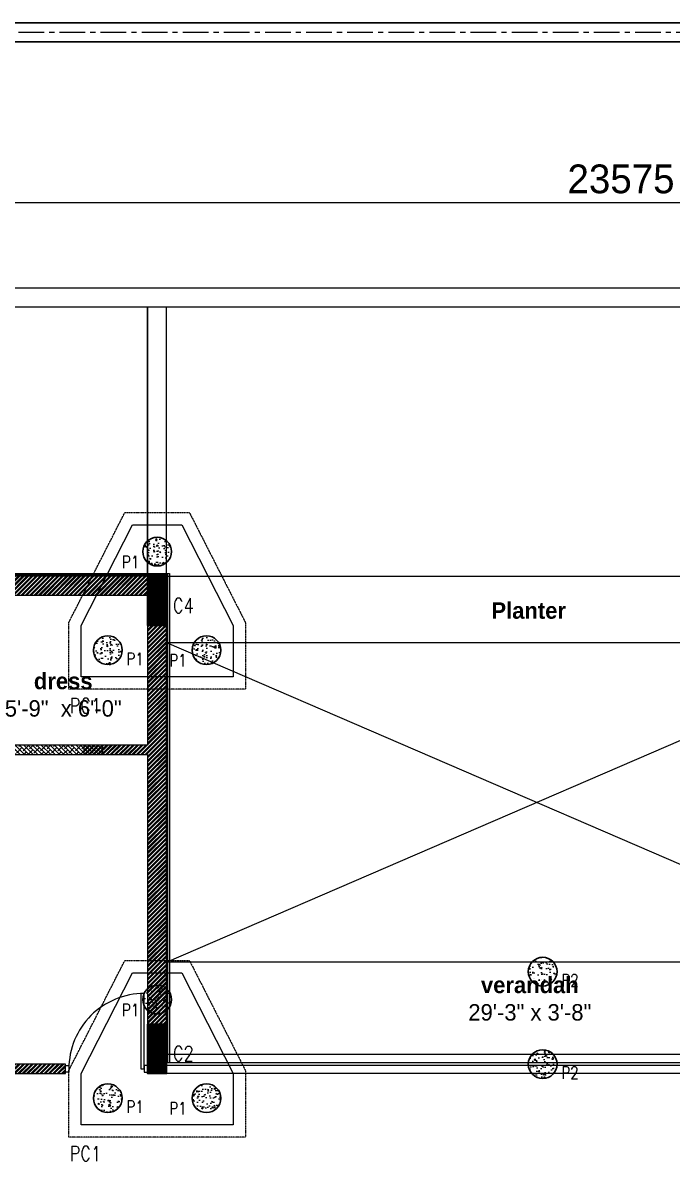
# Model space of a CAD drawing. Header units: metres. Extents: x 5205117 to 5948571, y 646915 to 1143748.
# Drawn here: x 5565530 to 5573429, y 679611 to 693462 of the extents above; entities that cross this region are included whole.
import ezdxf

# ---------------------------------------------------------------- set-up
doc = ezdxf.new("R2010")
doc.units = ezdxf.units.M
doc.header["$MEASUREMENT"] = 0
doc.header["$PDMODE"] = 35
doc.header["$PDSIZE"] = 10
for name, pattern in [('CENTER', [2, 1.25, -0.25, 0.25, -0.25]), ('DASHED', [0.75, 0.5, -0.25]), ('DOT2', [0.125, 0, -0.125]), ('HIDDEN', [0.375, 0.25, -0.125])]:
    doc.linetypes.add(name, pattern=pattern)
doc.layers.get('0').update_dxf_attribs({"color": 1, "linetype": 'DASHED', "lineweight": 30})
for name, color, linetype, lineweight in [('A-Center line', 1, 'CENTER', 9), ('dim start point', 10, 'Continuous', 0), ('H-Lintel level', 250, 'Continuous', 0), ('plot 5', 7, 'Continuous', 30), ('S-COLUMN & WALL', 5, 'Continuous', 30), ('S-COLUMN_H', 250, 'Continuous', 0), ('S-FOUND-EXCAVATION', 253, 'HIDDEN', 0), ('S-FOUND-FOOTING', 7, 'Continuous', 15), ('S-PILE', 96, 'Continuous', 30), ('S-TEXT COL.', 1, 'Continuous', 0), ('S-TEXT PILE', 7, 'Continuous', 0)]:
    doc.layers.add(name, color=color, linetype=linetype, lineweight=lineweight)
doc.layers.add('A-GF', color=8, linetype='Continuous', lineweight=0, transparency=0.5)
doc.styles.add('CENTURY GOTHIC', font='GOTHIC.TTF')
doc.styles.add('SETU 1', font='romans.shx', dxfattribs={"width": 0.8})
doc.styles.get("Standard").update_dxf_attribs({"font": 'GOTHIC.TTF'})
doc.dimstyles.get("Standard").update_dxf_attribs({"dimtxt": 2, "dimasz": 1, "dimexe": 0, "dimexo": 0, "dimgap": 0.1, "dimtad": 1, "dimdsep": 46, "dimtxsty": 'Standard', "dimblk": 'OBLIQUE', "dimcen": 0.1, "dimclrd": 256, "dimclre": 256, "dimclrt": 256, "dimadec": 0, "dimazin": 0, "dimtfac": 1, "dimtofl": 0, "dimtmove": 1, "dimatfit": 2, "dimldrblk": 'OPEN90', "dimfxl": 1, "dimtolj": 1, "dimtzin": 0, "dimlwd": -1, "dimlwe": -1, "dimarcsym": 0})
pattern_1 = [(45, (2318103.326714668, 858628.1978286222), (-6.629126073623847, 6.629126073623841), [])]

# ---------------------------------------------------------------- blocks, each defined once
blk = doc.blocks.new('jhdbdjh')
at = {"layer": 'A-GF', "linetype": 'DASHED', "ltscale": 500}
for p, q in [((5567278.789110925, 686727.8260536629), (5576278.789110925, 686727.8260536629)), ((5567278.789110925, 685922.8260537821), (5576278.789110925, 685922.8260537821))]:
    blk.add_line(p, q, dxfattribs=at)
at = {"layer": 'A-GF', "ltscale": 10}
for points in [[(5590593.789110925, 690231.5669097144), (5541387.863871362, 690231.5669097144)], [(5590593.789110925, 690001.5669095952), (5541387.863871362, 690001.5669095952)]]:
    blk.add_lwpolyline(points, dxfattribs=at)
at = {"layer": 'A-GF', "ltscale": 10, "char_height": 200, "width": 5030.203356218762, "attachment_point": 5, "style": 'CENTURY GOTHIC'}
for s, insert in [('{\\fCentury Gothic|b1|i0|c0|p34;Planter}', (5571683.236220147, 686309.5011169154)), ('\\pxt7;{\\fCentury Gothic|b1|i0|c0|p34;dress\\P}5\'-9"  x 6\'-0"', (5566021.960873391, 685285.3260536629)), ('{\\fCentury Gothic|b1|i0|c0|p34;verandah  \\P}29\'-3" x 3\'-8"', (5571697.21166208, 681587.9001558262))]:
    blk.add_mtext(s, dxfattribs=dict(at, insert=insert))
blk = doc.blocks.new('A$C0CD20493')
at = {"layer": 'H-Lintel level', "ltscale": 5}
h = blk.add_hatch(dxfattribs=at)
h.set_pattern_fill('ANSI38', color=256, scale=300, angle=90)
h.set_pattern_definition([(135, (243657.5935534398, -608407.8436749311), (-26.51650429449553, -26.51650429449553), []), (225, (243657.5935534398, -608407.8436749311), (-26.51650429449554, -79.54951288348659), [93.75, -56.25])])
h.paths.add_polyline_path([(-19699.99999999866, 9999.999999993539), (-19699.99999999866, 9884.999999993539), (-18239.99999999773, 9884.999999993539), (-18239.99999999773, 9999.999999993539)])
blk.add_lwpolyline([(-19699.99999999866, 9999.999999993539), (-19699.99999999866, 9884.999999993539), (-18239.99999999773, 9884.999999993539), (-18239.99999999773, 9999.999999993539)], close=True, dxfattribs=at)
blk = doc.blocks.new('GDFHT')
at = {"layer": 'A-GF', "ltscale": 5}
h = blk.add_hatch(dxfattribs=at)
h.set_pattern_fill('ANSI32', color=256, scale=100)
h.set_pattern_definition([(45, (2320835.068037652, 508085.1930106306), (-26.51650429449554, 26.51650429449554), []), (45, (2320852.745707152, 508085.1930106306), (-26.51650429449554, 26.51650429449554), [])])
h.paths.add_polyline_path([(2616193.506646551, 707362.9062811908), (2616193.506646551, 707477.906281191), (2612618.506646547, 707477.906281191), (2612618.506646547, 707962.9062811898), (2611163.506646551, 707962.9062811908), (2611163.506646551, 707362.9062811902), (2612388.506646547, 707362.90628119), (2612388.506646546, 705977.9062811899), (2606393.506646547, 705977.9062811899), (2606393.506646547, 701382.906281191), (2606993.506646547, 701382.906281191), (2606993.506646547, 702212.9062811909), (2606623.506646547, 702212.9062811909), (2606623.506646547, 704247.90628119), (2608773.506646547, 704247.90628119), (2608773.506646547, 704947.9062811893), (2608658.506646547, 704947.9062811893), (2608658.506646547, 704362.90628119), (2606623.506646547, 704362.90628119), (2606623.506646547, 705747.9062811899), (2613548.506646547, 705747.9062811891), (2613548.506646547, 705862.90628119), (2612618.506646547, 705862.90628119), (2612618.506646547, 707362.9062811901), (2614878.506646551, 707362.9062811907), (2614878.506646551, 705862.9062811907), (2614448.506646547, 705862.90628119), (2614448.506646547, 705747.90628119), (2616193.506646551, 705747.9062811907), (2616193.506646551, 705862.9062811907), (2614993.506646551, 705862.9062811907), (2614993.506646551, 707362.9062811907), (2616193.506646551, 707362.9062811907)])
h.paths.add_polyline_path([(2606623.506646547, 701497.906281191), (2606878.506646547, 701497.906281191), (2606878.506646547, 701982.9062811909), (2606623.506646547, 701982.9062811909)], flags=16)
h.paths.add_polyline_path([(2632918.506646551, 705862.9062811908), (2632918.506646551, 704107.9062811905), (2632318.506646551, 704107.9062811905), (2632318.506646551, 704337.9062811905), (2632688.506646551, 704337.9062811905), (2632688.506646551, 705632.9062811908), (2632318.506646551, 705632.9062811908), (2632318.506646551, 705862.9062811908), (2632917.246974783, 705862.9062811908)])
h.paths.add_polyline_path([(2628478.506646551, 707362.9062811908), (2634738.506646551, 707362.9062811908), (2634738.506646551, 707962.9062811908), (2633283.506646555, 707962.9062811908), (2633283.506646555, 707592.9062811907), (2628478.506646551, 707592.9062811908)], flags=17)
h.paths.add_polyline_path([(2634508.506646551, 707847.9062811908), (2633513.506646555, 707847.9062811908), (2633513.506646555, 707592.9062811907), (2634508.506646551, 707592.9062811907)], flags=16)
h.paths.add_polyline_path([(2617193.506646551, 702212.9062811909), (2616143.506646551, 702212.9062811919), (2616143.506646551, 701382.9062811917), (2617423.506646551, 701382.9062811909), (2617423.506646551, 705862.9062811908), (2617193.506646551, 705862.9062811908)])
h.paths.add_polyline_path([(2617193.506646551, 701982.9062811909), (2616258.506646551, 701982.9062811919), (2616258.506646551, 701497.9062811917), (2617193.506646551, 701497.9062811909)], flags=16)
h.paths.add_polyline_path([(2615303.506646547, 713182.9062811914), (2615303.506646547, 712607.9062811907), (2615418.506646547, 712607.9062811907), (2615418.506646547, 713182.9062811914), (2617193.506646551, 713182.9062811914), (2617193.506646551, 711357.9062811907), (2616418.506646551, 711357.9062811907), (2616418.506646551, 711242.9062811907), (2617193.506646551, 711242.9062811907), (2617193.506646551, 707362.9062811907), (2617423.506646551, 707362.9062811907), (2617423.506646551, 713412.9062811914), (2611163.506646551, 713412.9062811914), (2611163.506646551, 711242.9062811907), (2615418.506646551, 711242.9062811907), (2615418.506646551, 711757.9062811916), (2615303.506646551, 711757.9062811916), (2615303.506646551, 711357.9062811907), (2611393.506646551, 711357.9062811906), (2611393.506646551, 713182.9062811914), (2612388.506646547, 713182.9062811914), (2612388.506646547, 712607.9062811907), (2612618.506646547, 712607.9062811907), (2612618.506646547, 713182.9062811914)])
h.paths.add_polyline_path([(2611393.506646551, 707592.9062811912), (2611393.506646551, 707847.9062811905), (2612388.506646547, 707847.9062811898), (2612388.506646547, 707592.906281191)], flags=16)
h.paths.add_polyline_path([(2630208.506646551, 701382.9062811907), (2630208.506646551, 701982.9062811907), (2632918.506646551, 701982.9062811909), (2632918.506646551, 701382.9062811908)])
h.paths.add_polyline_path([(2632688.506646551, 701612.9062811909), (2630438.506646551, 701612.9062811907), (2630438.506646551, 701867.9062811907), (2632688.506646551, 701867.9062811907)], flags=16)
h.paths.add_polyline_path([(2626423.506646551, 701382.9062811907), (2626423.506646551, 705862.9062811907), (2627478.506646551, 705862.9062811907), (2627478.506646551, 705747.9062811907), (2626653.506646551, 705747.9062811907), (2626653.506646551, 701612.9062811907), (2628478.506646551, 701612.9062811907), (2628478.506646551, 701982.9062811907), (2628708.506646551, 701982.9062811907), (2628708.506646551, 701382.9062811907)])
h.paths.add_polyline_path([(2612618.506646547, 701382.906281191), (2610688.506646547, 701382.9062811912), (2610688.506646547, 702212.9062811912), (2610803.506646547, 702212.9062811912), (2610803.506646547, 701497.9062811909), (2612388.506646547, 701497.9062811909), (2612388.506646547, 704847.90628119), (2612618.506646546, 704847.90628119)], flags=16)
h.paths.add_polyline_path([(2630438.506646551, 705862.9062811906), (2630208.506646551, 705862.9062811906), (2630208.506646551, 704107.9062811905), (2630808.506646551, 704107.9062811905), (2630808.506646551, 704337.9062811905), (2630438.506646551, 704337.9062811905)])
h.paths.add_polyline_path([(2626423.506646551, 713412.9062811914), (2626423.506646551, 707362.9062811908), (2627253.506646551, 707362.9062811908), (2627253.506646551, 707592.9062811908), (2626653.506646551, 707592.9062811908), (2626653.506646551, 708592.9062811908), (2627253.506646551, 708592.9062811908), (2627253.506646551, 708707.9062811908), (2626653.506646551, 708707.9062811908), (2626653.506646551, 710532.9062811908), (2627253.506646551, 710532.9062811908), (2627253.506646551, 710762.9062811908), (2626653.506646551, 710762.9062811907), (2626653.506646551, 713182.9062811914), (2628478.506646551, 713182.9062811915), (2628478.506646551, 710762.9062811907), (2628153.506646551, 710762.9062811908), (2628153.506646551, 710532.9062811908), (2628478.506646551, 710532.9062811908), (2628478.506646551, 708707.9062811908), (2628153.506646551, 708707.9062811908), (2628153.506646551, 708592.9062811908), (2628708.506646551, 708592.9062811908), (2628708.506646551, 711242.9062811907), (2629483.506646551, 711242.9062811907), (2629483.506646551, 711357.9062811908), (2628708.506646551, 711357.9062811908), (2628708.506646551, 713182.9062811915), (2630483.506646555, 713182.9062811915), (2630483.506646555, 712607.9062811907), (2630598.506646555, 712607.9062811907), (2630598.506646555, 713182.9062811915), (2633283.506646555, 713182.9062811915), (2633283.506646555, 712607.9062811907), (2633513.506646556, 712607.9062811907), (2633513.506646556, 713182.9062811915), (2634508.506646551, 713182.9062811914), (2634508.506646551, 711357.9062811907), (2630598.506646555, 711357.9062811907), (2630598.506646555, 711757.9062811916), (2630483.506646551, 711757.9062811916), (2630483.506646551, 711242.9062811907), (2634738.506646551, 711242.9062811907), (2634738.506646551, 713412.9062811914)])
h.paths.add_polyline_path([(2628478.506646551, 705862.9062811907), (2628708.506646551, 705862.9062811907), (2628708.506646551, 704107.9062811905), (2628478.506646551, 704107.9062811905)], flags=17)
h = blk.add_hatch(dxfattribs=at)
h.set_pattern_fill('ANSI31', color=256, scale=74.99999999999955, angle=2.544443745170813e-14)
h.set_pattern_definition(pattern_1)
h.paths.add_polyline_path([(2617193.506646551, 712812.9062811914), (2617423.506646551, 712812.9062811914), (2617423.506646551, 713412.9062811914), (2617193.506646551, 713412.9062811914)])
h = blk.add_hatch(dxfattribs=at)
h.set_pattern_fill('ANSI31', color=256, scale=74.99999999999955, angle=2.544443745170813e-14)
h.set_pattern_definition(pattern_1)
h.paths.add_polyline_path([(2617193.506646551, 707362.9062811906), (2617423.506646551, 707362.9062811906), (2617423.506646551, 707962.9062811907), (2617193.506646551, 707962.9062811907)])
for p, q in [((2617423.506646551, 713412.9062811914), (2626423.506646551, 713412.9062811914)), ((2617423.506646552, 712607.9062786789), (2626423.506646552, 712607.9062786789)), ((2617423.506646551, 708717.9062811908), (2626423.506646552, 712607.9062786789)), ((2617423.506646553, 712607.9062786789), (2626423.506646551, 708717.9062811908)), ((2626423.506646551, 708717.9062811908), (2617423.506646551, 708717.9062811908)), ((2626423.506646551, 708717.9062811908), (2617423.506646551, 708717.9062811908)), ((2617151.839979884, 708337.0729478577), (2617110.173313218, 708337.0729478577)), ((2617110.173313218, 708337.0729478577), (2617110.173313218, 707420.406281191)), ((2617151.839979884, 707420.406281191), (2617151.839979884, 708337.0729478577)), ((2626423.506646551, 707592.9062811908), (2617423.506646551, 707592.9062811908)), ((2626423.506646551, 707492.9062811907), (2617423.506646551, 707492.9062811907)), ((2616193.506646551, 707378.7396145244), (2616193.506646551, 707462.0729478577)), ((2616193.506646551, 707462.0729478577), (2616235.173313218, 707462.0729478577)), ((2616235.173313218, 707378.7396145244), (2616193.506646551, 707378.7396145244)), ((2616235.173313218, 707462.0729478577), (2616235.173313218, 707378.7396145244)), ((2617110.173313218, 707420.406281191), (2617151.839979884, 707420.406281191)), ((2617193.506646551, 707462.0729478577), (2617151.839979884, 707462.0729478577)), ((2617151.839979884, 707462.0729478577), (2617151.839979884, 707378.7396145244)), ((2617151.839979884, 707378.7396145244), (2617193.506646551, 707378.7396145244)), ((2617193.506646551, 707378.7396145244), (2617193.506646551, 707462.0729478577)), ((2626423.506646551, 707462.9062811906), (2617423.506646551, 707462.9062811906)), ((2626423.506646551, 707362.9062811908), (2617423.506646551, 707362.9062811907))]:
    blk.add_line(p, q, dxfattribs=at)
at = {"layer": 'A-GF', "ltscale": 5, "flags": 128}
for points in [[(2617458.506646551, 707492.9062811907), (2617440.506646551, 707492.9062811907), (2617440.506646551, 713429.9062811914), (2611146.506646551, 713429.9062811914), (2611146.506646551, 711225.9062811907), (2612488.506646547, 711225.9062811907), (2612488.506646547, 711207.9062811907), (2611128.506646551, 711207.9062811907), (2611128.506646551, 713447.9062811914), (2617458.506646551, 713447.9062811914)], [(2617193.506646551, 712812.9062811914), (2617423.506646551, 712812.9062811914), (2617423.506646551, 713412.9062811914), (2617193.506646551, 713412.9062811914)], [(2617193.506646551, 707362.9062811906), (2617423.506646551, 707362.9062811906), (2617423.506646551, 707962.9062811907), (2617193.506646551, 707962.9062811907)]]:
    blk.add_lwpolyline(points, close=True, dxfattribs=at)
at = {"layer": 'A-GF', "ltscale": 5}
blk.add_lwpolyline([(2615303.506646547, 713182.9062811914), (2615303.506646547, 712607.9062811907), (2615418.506646547, 712607.9062811907), (2615418.506646547, 713182.9062811914), (2617193.506646551, 713182.9062811914), (2617193.506646551, 711357.9062811907), (2616418.506646551, 711357.9062811907), (2616418.506646551, 711242.9062811907), (2617193.506646551, 711242.9062811907), (2617193.506646551, 707362.9062811907), (2617423.506646551, 707362.9062811907), (2617423.506646551, 713412.9062811914), (2611163.506646551, 713412.9062811914), (2611163.506646551, 711242.9062811907), (2615418.506646551, 711242.9062811907), (2615418.506646551, 711757.9062811916), (2615303.506646551, 711757.9062811916), (2615303.506646551, 711357.9062811907), (2611393.506646551, 711357.9062811906), (2611393.506646551, 713182.9062811914), (2612388.506646547, 713182.9062811914), (2612388.506646547, 712607.9062811907), (2612618.506646547, 712607.9062811907), (2612618.506646547, 713182.9062811914)], close=True, dxfattribs=at)
blk.add_lwpolyline([(2614993.506646551, 707362.9062811907), (2616193.506646551, 707362.9062811907), (2616193.506646551, 707362.9062811908), (2616193.506646551, 707477.906281191), (2612618.506646547, 707477.906281191)], dxfattribs=at)
blk.add_ellipse((2617151.839979884, 707420.406281191), major_axis=(-648.1812160876726, 648.1812160876726), ratio=0.9999999999999667, start_param=-0.7853981633974649, end_param=0.7853981633974652, dxfattribs=at)
blk.add_blockref('A$C0CD20493', (2634888.506646551, 701357.9062799345), dxfattribs=at)
blk = doc.blocks.new('P2')
at = {"layer": 'S-PILE', "lineweight": 0}
h = blk.add_hatch(dxfattribs=at)
h.set_pattern_fill('AR-CONC', color=256, scale=20)
h.set_pattern_definition([(49.99999999999999, (0, 0), (143.4520365201507, -12.55042699651902), [15, -165]), (355, (0, 0), (-27.7502667226, 150.4384267400024), [12, -132]), (100.45144446, (11.9543362, -1.0458688), (115.7017693454224, 137.8879981937259), [12.7480384, -140.2284224]), (46.18420000000001, (0, 40), (213.4482661343145, -33.10385615861531), [22.5, -247.5]), (96.63563549, (17.787349, 37.2413386), (186.9323891348457, 194.8237201549101), [19.1220684, -210.342752]), (351.1841639899999, (0, 40), (186.9323890109546, 194.823720053998), [18, -198.0000002]), (21, (20, 30), (119.3814104236923, -80.52377813306776), [15, -165]), (326.0000000000001, (20, 30), (48.66306638431634, 145.0300090093706), [12, -132]), (71.45144474, (29.9484508, 23.2896852), (168.0444753459942, 64.50623056127077), [12.748038, -140.2284224]), (37.50000000000001, (0, 0), (2.431971063458134, 66.5787707662623), [0, -130.4, 0, -134, 0, -132.5]), (7.499999999999999, (0, 0), (52.61390748842972, 78.88234237647205), [0, -76.39999999999999, 0, -127.4, 0, -50.5]), (327.5, (-44.6, 0), (106.7644872344818, -4.510974346875951), [0, -50, 0, -156, 0, -207]), (317.5, (-64.6, 0), (116.6372338684772, 20.02099646646354), [0, -65, 0, -103.6, 0, -147])])
edge = h.paths.add_edge_path()
edge.add_arc((0, 0), 175, 0, 360)
at = {"layer": 'S-PILE'}
blk.add_circle((0, 0), 175, dxfattribs=at)
blk = doc.blocks.new('_Oblique')
at = {"color": 0, "linetype": 'ByBlock', "lineweight": -2}
blk.add_line((-0.5, -0.5), (0.5, 0.5), dxfattribs=at)
blk = doc.blocks.new('*D1120')
at = {"layer": 'Defpoints', "color": 0, "ltscale": 5, "transparency": 16777216}
for p in [(5561018.789110927, 692167.5437411969), (5584593.789110927, 692167.5437411969), (5584593.789110927, 691276.1251614031)]:
    blk.add_point(p, dxfattribs=at)
at = {"layer": 'dim start point', "linetype": 'DOT2', "ltscale": 5, "transparency": 16777216}
for p, q in [((5561018.789110927, 692167.5437411969), (5561018.789110927, 691276.1251614031)), ((5584593.789110927, 692167.5437411969), (5584593.789110927, 691276.1251614031))]:
    blk.add_line(p, q, dxfattribs=at)
at = {"layer": 'dim start point', "color": 1, "ltscale": 5, "transparency": 16777216}
blk.add_line((5561018.789110927, 691276.1251614031), (5584593.789110927, 691276.1251614031), dxfattribs=at)
at = {"layer": 'dim start point', "color": 1, "ltscale": 5, "transparency": 16777216, "xscale": 250, "yscale": 250, "zscale": 250, "rotation": 180}
blk.add_blockref('_Oblique', (5561018.789110927, 691276.1251614031), dxfattribs=at)
at = {"layer": 'dim start point', "color": 1, "ltscale": 5, "transparency": 16777216, "xscale": 250, "yscale": 250, "zscale": 250}
blk.add_blockref('_Oblique', (5584593.789110927, 691276.1251614031), dxfattribs=at)
at = {"layer": 'dim start point', "color": 1, "ltscale": 5, "transparency": 16777216, "insert": (5572806.289110927, 691559.9286964133), "char_height": 350, "attachment_point": 5}
blk.add_mtext('\\A1;23575', dxfattribs=at)
blk = doc.blocks.new('_Open90')
at = {"color": 0, "linetype": 'ByBlock', "lineweight": -2}
for p, q in [((0, 0), (-1, 0)), ((-0.5, 0.5), (0, 0)), ((0, 0), (-0.5, -0.5))]:
    blk.add_line(p, q, dxfattribs=at)

msp = doc.modelspace()

# ---------------------------------------------------------------- hatches: boundary and pattern name
at = {"layer": 'S-COLUMN_H'}
h = msp.add_hatch(color=256, dxfattribs=at)
h.dxf.hatch_style = 1
h.paths.add_polyline_path([(5567048.789110925, 686727.8260537827), (5567278.789110925, 686727.8260537827), (5567278.789110925, 686127.8260537827), (5567048.789110925, 686127.8260537827)])
h = msp.add_hatch(color=256, dxfattribs=at)
h.dxf.hatch_style = 1
h.paths.add_polyline_path([(5567048.789110925, 681277.826053782), (5567278.789110925, 681277.826053782), (5567278.789110925, 680677.826053782), (5567048.789110925, 680677.826053782)])

# ---------------------------------------------------------------- linework, layer by layer
at = {"layer": 'A-Center line', "ltscale": 250}
msp.add_line((5540976.282458137, 693346.5669089395), (5595824.098395791, 693346.5669089395), dxfattribs=at)
at = {"layer": 'A-GF', "ltscale": 10}
for p, q in [((5567048.789110925, 686727.8260536629), (5567048.789110925, 690001.5669095952)), ((5567278.789110925, 686727.8260536629), (5567278.789110925, 690001.5669095952))]:
    msp.add_line(p, q, dxfattribs=at)
msp.add_lwpolyline([(5567048.789110925, 686727.8260536629), (5567278.789110925, 686727.8260536629), (5567278.789110925, 690001.5669095952), (5567048.789110925, 690001.5669095952)], close=True, dxfattribs=at)
at = {"layer": 'plot 5'}
msp.add_lwpolyline([(5595593.789110925, 689347.8260536629), (5595593.789110925, 693231.5669097144), (5541387.863871362, 693231.5669097144), (5541387.863870885, 687237.8260539013), (5541157.863869932, 687237.8260539013), (5541157.863870408, 693461.5669097144), (5541387.863871362, 693461.5669097144), (5595823.789110925, 693461.5669097144), (5595823.789110925, 693231.5669097144), (5595823.789110925, 689347.8260536629)], dxfattribs=at)
at = {"layer": 'S-COLUMN & WALL', "color": 5}
for points in [[(5567048.789110925, 686727.8260537827), (5567278.789110925, 686727.8260537827), (5567278.789110925, 686127.8260537827), (5567048.789110925, 686127.8260537827)], [(5567048.789110925, 681277.826053782), (5567278.789110925, 681277.826053782), (5567278.789110925, 680677.826053782), (5567048.789110925, 680677.826053782)]]:
    msp.add_lwpolyline(points, close=True, dxfattribs=at)
at = {"layer": 'S-FOUND-EXCAVATION'}
for points in [[(5566088.789123592, 685352.8259791833), (5566088.789123592, 686163.2362246764), (5566771.084012734, 687502.8259791833), (5567556.494206021, 687502.8259791833), (5568238.789123592, 686163.2362260799), (5568238.789123592, 685352.8259791833)], [(5566088.789123592, 679902.8259791826), (5566088.789123592, 680713.2362246757), (5566771.084012734, 682052.8259791826), (5567556.494206021, 682052.8259791826), (5568238.789123592, 680713.2362260792), (5568238.789123592, 679902.8259791826)]]:
    msp.add_lwpolyline(points, close=True, dxfattribs=at)
at = {"layer": 'S-FOUND-FOOTING', "color": 1}
for points in [[(5566238.789123592, 685502.8259791833), (5566238.789123592, 686127.8260274784), (5566863.789110295, 687352.8259791833), (5567463.789110295, 687352.8259791833), (5568088.789123592, 686127.8260274784), (5568088.789123592, 685502.8259791833), (5566238.789123592, 685502.8259791833)], [(5566238.789123592, 680052.8259791826), (5566238.789123592, 680677.8260274777), (5566863.789110295, 681902.8259791826), (5567463.789110295, 681902.8259791826), (5568088.789123592, 680677.8260274777), (5568088.789123592, 680052.8259791826), (5566238.789123592, 680052.8259791826)]]:
    msp.add_lwpolyline(points, dxfattribs=at)

# ---------------------------------------------------------------- block references
at = {"layer": 'A-GF'}
msp.add_blockref('GDFHT', (2949855.282464374, -26685.08022740867), dxfattribs=at)
at = {"layer": 'dim start point', "color": 12}
msp.add_blockref('jhdbdjh', (0, 0), dxfattribs=at)
at = {"layer": 'S-PILE', "xscale": -1}
for p in [(5567163.789110295, 687027.8260274784), (5566563.789115443, 685827.9624057546), (5567763.789115443, 685827.9624057551), (5571853.789110925, 681917.8260537821), (5567163.789110295, 681577.8260274777), (5571853.789110925, 680792.8260537821), (5566563.789115443, 680377.9624057539), (5567763.789115443, 680377.9624057544)]:
    msp.add_blockref('P2', p, dxfattribs=at)

# ---------------------------------------------------------------- texts
at = {"layer": 'S-TEXT COL.', "color": 1, "true_color": 0xe61414, "style": 'SETU 1', "width": 0.8}
for s, p in [('C4', (5567356.248597452, 686280.464295053)), ('C2', (5567356.248597452, 680830.4642950523))]:
    msp.add_text(s, height=180, dxfattribs=at).set_placement(p)
at = {"layer": 'S-TEXT COL.', "color": 7, "style": 'SETU 1', "width": 0.8}
for p in [(5566100.655286781, 685063.6948713121), (5566100.655286781, 679613.6948713114)]:
    msp.add_text('PC1', height=180, dxfattribs=at).set_placement(p)
at = {"layer": 'S-TEXT PILE', "style": 'SETU 1', "width": 0.8}
for s, p in [('P1', (5566735.915946729, 686824.5343657872)), ('P1', (5566790.412393264, 685648.1273089877)), ('P1', (5567312.21662415, 685628.6685119214)), ('P2', (5572080.412388746, 681737.9909570152)), ('P1', (5566735.915946729, 681374.5343657865)), ('P2', (5572080.412388746, 680612.9909570152)), ('P1', (5566790.412393264, 680198.127308987)), ('P1', (5567312.21662415, 680178.6685119207))]:
    msp.add_text(s, height=150, dxfattribs=at).set_placement(p)

# ---------------------------------------------------------------- dimensions: what is measured, and where the dimension line sits
at = {"layer": 'dim start point', "color": 12, "ltscale": 5}
dim = msp.add_linear_dim(base=(5584593.789110927, 691276.1251614031), p1=(5561018.789110927, 692167.5437411969), p2=(5584593.789110927, 692167.5437411969), dimstyle='Standard', override={"dimtxt": 350, "dimasz": 250, "dimgap": 100, "dimdec": 0, "dimclrd": 1, "dimclrt": 1, "dimtdec": 0, "dimfxl": 0.1}, dxfattribs=at)
dim.commit()
dim.dimension.update_dxf_attribs({"geometry": '*D1120', "text_midpoint": (5572806.289110927, 691559.9286964133)})

doc.saveas('drawing.dxf')
